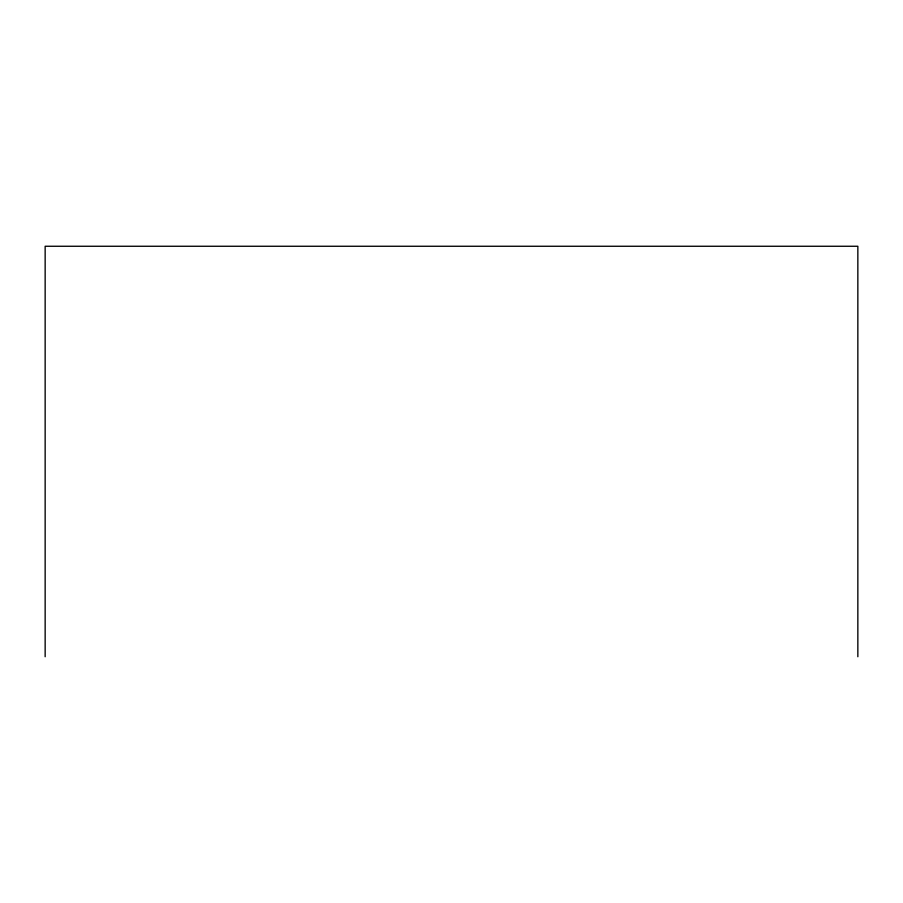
<?xml version="1.0" encoding="UTF-8"?>
<svg xmlns="http://www.w3.org/2000/svg" width="903" height="903" viewBox="0 0 903 903"><rect width="100%" height="100%" fill="white"/><g stroke="black" fill="none" stroke-linecap="round" stroke-linejoin="round"><path stroke-width="1.35" d="M857.85 656.741L857.85 246.259L45.15 246.259L45.15 656.741"/></g></svg>
